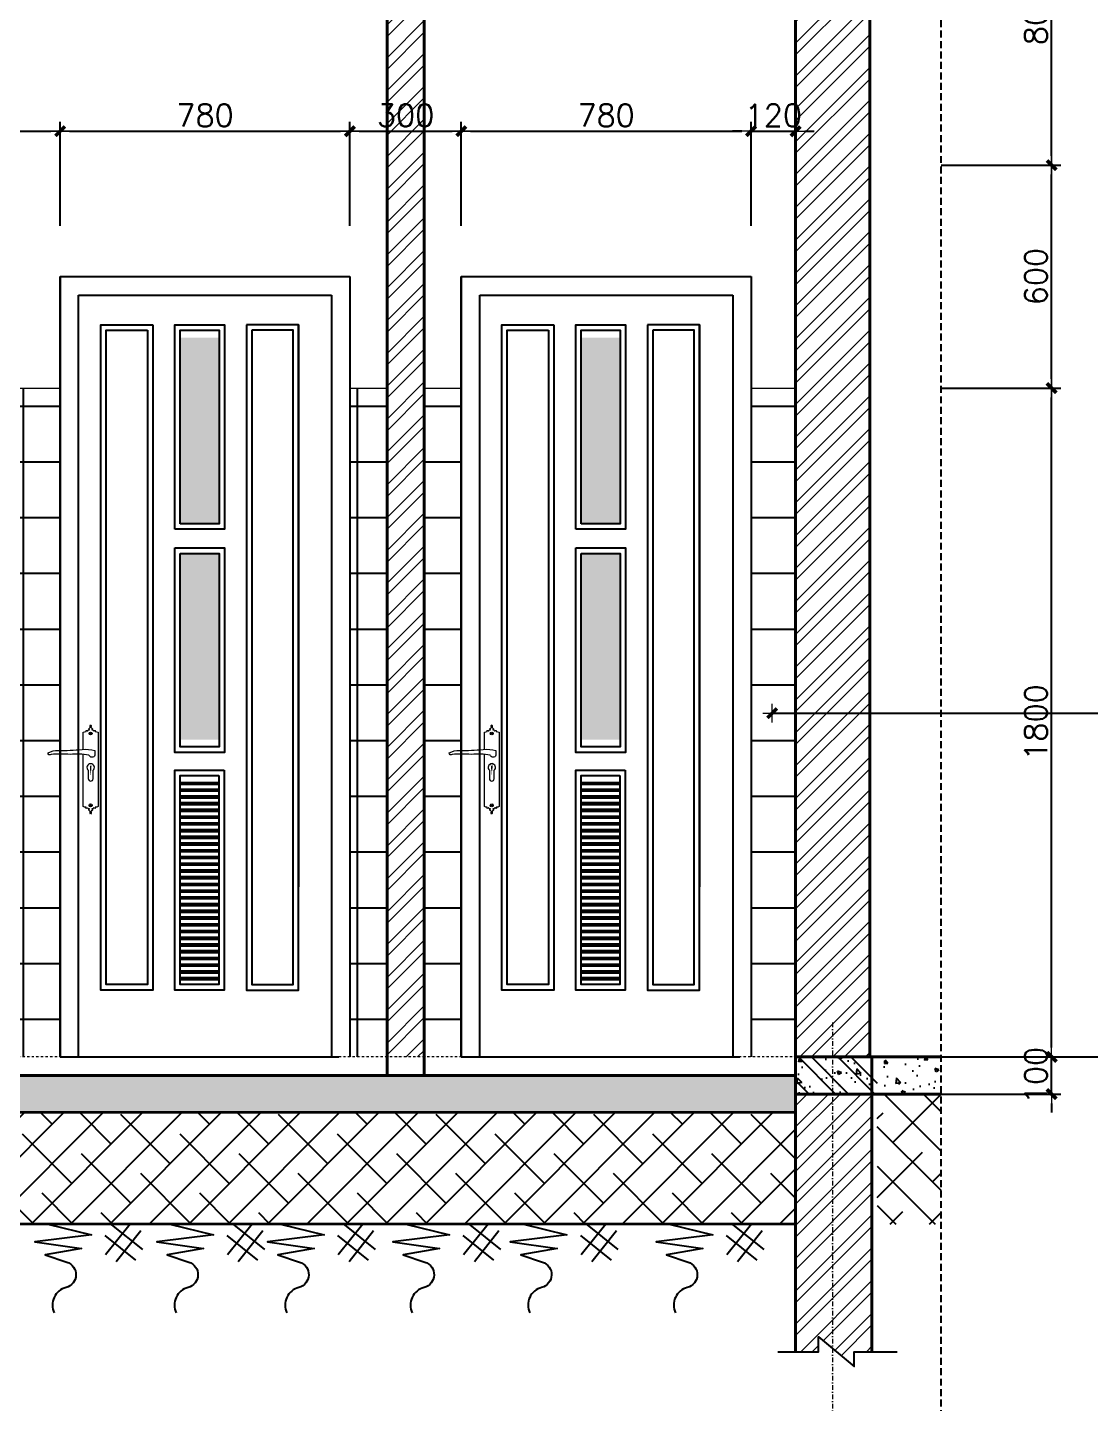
# Model space of a CAD drawing. Header units: millimetres. Extents: x 615730 to 2792744, y 139412 to 597571.
# Drawn here: x 871845 to 883293, y 226148 to 240961 of the extents above; entities that cross this region are included whole.
import ezdxf

# ---------------------------------------------------------------- set-up
doc = ezdxf.new("R2010")
doc.units = ezdxf.units.MM
doc.header["$MEASUREMENT"] = 0
doc.header["$PDMODE"] = 34
doc.linetypes.add('DASHDOT', pattern=[1, 0.5, -0.25, 0, -0.25])
doc.linetypes.add('HIDDEN', pattern=[0.375, 0.25, -0.125])
doc.layers.get('0').update_dxf_attribs({"lineweight": 5})
for name, color, linetype in [('CUA', 132, 'Continuous'), ('CUADI', 40, 'Continuous'), ('DA', 135, 'Continuous'), ('DUT', 250, 'HIDDEN'), ('H', 252, 'Continuous'), ('HACH', 250, 'Continuous')]:
    doc.layers.add(name, color=color, linetype=linetype)
for name, color, linetype, lineweight in [('NETNGOAITUONG', 1, 'Continuous', 40), ('TIM TRUC', 149, 'DASHDOT', 9), ('TUONG', 6, 'Continuous', 35), ('VLIEU', 250, 'Continuous', 9)]:
    doc.layers.add(name, color=color, linetype=linetype, lineweight=lineweight)
doc.styles.add('romans', font='romans.shx', dxfattribs={"height": 240})
doc.dimstyles.new('1-50', dxfattribs={"dimtxt": 200, "dimasz": 100, "dimexe": 100, "dimexo": 0, "dimgap": 50, "dimtad": 1, "dimdec": 0, "dimlfac": 0.25, "dimzin": 0, "dimdsep": 46, "dimtxsty": 'romans', "dimblk": ']', "dimcen": 0, "dimdle": 100, "dimclrd": 148, "dimclre": 148, "dimclrt": 2, "dimadec": 0, "dimazin": 0, "dimtfac": 1.111111, "dimtdec": 0, "dimtix": 1, "dimtmove": 2, "dimatfit": 3, "dimldrblk": ']', "dimfxl": 200, "dimtolj": 1, "dimtzin": 0, "dimarcsym": 0})
doc.dimstyles.new('100', dxfattribs={"dimtxt": 200, "dimasz": 100, "dimexe": 100, "dimexo": 0, "dimgap": 50, "dimtad": 1, "dimdec": 0, "dimdsep": 46, "dimtxsty": 'romans', "dimblk": ']', "dimcen": 50, "dimdle": 100, "dimclrd": 148, "dimclre": 148, "dimclrt": 2, "dimadec": 0, "dimazin": 0, "dimtfac": 0.4, "dimtdec": 0, "dimtix": 1, "dimtmove": 2, "dimatfit": 3, "dimldrblk": ']', "dimfxl": 150, "dimtvp": 0.004, "dimtolj": 1, "dimarcsym": 0})
pattern_1 = [(45, (0, -33105.82), (-176.776695, 176.776695), []), (45, (0, -32980.82), (-176.776695, 176.776695), [])]

# ---------------------------------------------------------------- blocks, each defined once
blk = doc.blocks.new('sgt')
at = {"layer": 'HACH'}
for p, q in [((102718.9, -904500.3), (102646.3, -904590.9)), ((102664.5, -904502.5), (102755.2, -904575.1)), ((102644.1, -904534.2), (102734.8, -904606.8)), ((102750.7, -904520.7), (102678.1, -904611.3))]:
    blk.add_line(p, q, dxfattribs=at)
blk.add_lwpolyline([(102476.2, -904500.3), (102604.7, -904532.4), (102437.4, -904552.5), (102575.3, -904572.5), (102468.2, -904591.2), (102532.4, -904612.6, -0.748369), (102529.8, -904687.5, 0.474268), (102495, -904762.5, 0.626952)], format="xyb", dxfattribs=at)
blk = doc.blocks.new(']')
for p, q in [((1, 0), (-1, 0)), ((0, 1), (0, -1))]:
    blk.add_line(p, q)
at = {"color": 9, "const_width": 0.4}
blk.add_lwpolyline([(-0.51, -0.51), (0.51, 0.51)], dxfattribs=at)
blk = doc.blocks.new('*D1625')
at = {"layer": 'DEFPOINTS', "color": 0, "ltscale": 10, "transparency": 16777216}
for p in [(881684, 229879), (882875, 229879), (881684, 229479)]:
    blk.add_point(p, dxfattribs=at)
at = {"layer": 'VLIEU', "color": 148, "lineweight": -2, "ltscale": 10, "transparency": 16777216}
for p, q in [((882875, 229979), (882875, 230079)), ((881684, 229879), (882975, 229879)), ((882875, 229479), (882875, 229879)), ((881684, 229479), (882975, 229479)), ((882875, 229379), (882875, 229279))]:
    blk.add_line(p, q, dxfattribs=at)
at = {"layer": 'VLIEU', "color": 148, "lineweight": -2, "ltscale": 10, "transparency": 16777216, "xscale": 100, "yscale": 100, "zscale": 100}
for p, rotation in [((882875, 229879), 270), ((882875, 229479), 90)]:
    blk.add_blockref(']', p, dxfattribs=dict(at, rotation=rotation))
at = {"layer": 'VLIEU', "color": 2, "ltscale": 10, "transparency": 16777216, "insert": (882705, 229679), "char_height": 240, "attachment_point": 5, "rotation": 90, "style": 'romans'}
blk.add_mtext('\\A1;100', dxfattribs=at)
blk = doc.blocks.new('*D1626')
at = {"layer": 'DEFPOINTS', "color": 0, "ltscale": 10, "transparency": 16777216}
for p in [(881684, 237079), (882875, 237079), (881684, 229879)]:
    blk.add_point(p, dxfattribs=at)
at = {"layer": 'VLIEU', "color": 148, "lineweight": -2, "ltscale": 10, "transparency": 16777216}
for p, q in [((881684, 237079), (882975, 237079)), ((882875, 229979), (882875, 236979)), ((881684, 229879), (882975, 229879))]:
    blk.add_line(p, q, dxfattribs=at)
at = {"layer": 'VLIEU', "color": 148, "lineweight": -2, "ltscale": 10, "transparency": 16777216, "xscale": 100, "yscale": 100, "zscale": 100}
for p, rotation in [((882875, 237079), 90), ((882875, 229879), 270)]:
    blk.add_blockref(']', p, dxfattribs=dict(at, rotation=rotation))
at = {"layer": 'VLIEU', "color": 2, "ltscale": 10, "transparency": 16777216, "insert": (882705, 233479), "char_height": 240, "attachment_point": 5, "rotation": 90, "style": 'romans'}
blk.add_mtext('\\A1;1800', dxfattribs=at)
blk = doc.blocks.new('*D1627')
at = {"layer": 'DEFPOINTS', "color": 0, "ltscale": 10, "transparency": 16777216}
for p in [(881684, 239479), (882875, 239479), (881684, 237079)]:
    blk.add_point(p, dxfattribs=at)
at = {"layer": 'VLIEU', "color": 148, "lineweight": -2, "ltscale": 10, "transparency": 16777216}
for p, q in [((881684, 239479), (882975, 239479)), ((882875, 237179), (882875, 239379)), ((881684, 237079), (882975, 237079))]:
    blk.add_line(p, q, dxfattribs=at)
at = {"layer": 'VLIEU', "color": 148, "lineweight": -2, "ltscale": 10, "transparency": 16777216, "xscale": 100, "yscale": 100, "zscale": 100}
for p, rotation in [((882875, 239479), 90), ((882875, 237079), 270)]:
    blk.add_blockref(']', p, dxfattribs=dict(at, rotation=rotation))
at = {"layer": 'VLIEU', "color": 2, "ltscale": 10, "transparency": 16777216, "insert": (882705, 238279), "char_height": 240, "attachment_point": 5, "rotation": 90, "style": 'romans'}
blk.add_mtext('\\A1;600', dxfattribs=at)
blk = doc.blocks.new('*D1628')
at = {"layer": 'DEFPOINTS', "color": 0, "ltscale": 10, "transparency": 16777216}
for p in [(881684, 242679), (882875, 242679), (881684, 239479)]:
    blk.add_point(p, dxfattribs=at)
at = {"layer": 'VLIEU', "color": 148, "lineweight": -2, "ltscale": 10, "transparency": 16777216}
for p, q in [((881684, 242679), (882975, 242679)), ((882875, 239579), (882875, 242579)), ((881684, 239479), (882975, 239479))]:
    blk.add_line(p, q, dxfattribs=at)
at = {"layer": 'VLIEU', "color": 148, "lineweight": -2, "ltscale": 10, "transparency": 16777216, "xscale": 100, "yscale": 100, "zscale": 100}
for p, rotation in [((882875, 242679), 90), ((882875, 239479), 270)]:
    blk.add_blockref(']', p, dxfattribs=dict(at, rotation=rotation))
at = {"layer": 'VLIEU', "color": 2, "ltscale": 10, "transparency": 16777216, "insert": (882705, 241079), "char_height": 240, "attachment_point": 5, "rotation": 90, "style": 'romans'}
blk.add_mtext('\\A1;800', dxfattribs=at)
blk = doc.blocks.new('*D1630')
at = {"layer": 'DEFPOINTS', "color": 0, "ltscale": 10, "transparency": 16777216}
for p in [(881684, 245879), (883844, 245879), (881684, 229879)]:
    blk.add_point(p, dxfattribs=at)
at = {"layer": 'VLIEU', "color": 148, "lineweight": -2, "ltscale": 10, "transparency": 16777216}
for p, q in [((881684, 245879), (883944, 245879)), ((883844, 229979), (883844, 245779)), ((881684, 229879), (883944, 229879))]:
    blk.add_line(p, q, dxfattribs=at)
at = {"layer": 'VLIEU', "color": 148, "lineweight": -2, "ltscale": 10, "transparency": 16777216, "xscale": 100, "yscale": 100, "zscale": 100}
for p, rotation in [((883844, 245879), 90), ((883844, 229879), 270)]:
    blk.add_blockref(']', p, dxfattribs=dict(at, rotation=rotation))
at = {"layer": 'VLIEU', "color": 2, "ltscale": 10, "transparency": 16777216, "insert": (883674, 237879), "char_height": 240, "attachment_point": 5, "rotation": 90, "style": 'romans'}
blk.add_mtext('\\A1;4000', dxfattribs=at)
blk = doc.blocks.new('KH')
for p, q in [((-8, 103), (-2, 103)), ((-4.9, 100), (-4.9, 105.9)), ((-8, -90.3), (-2, -90.3)), ((-4.9, -87.2), (-4.9, -93.2))]:
    blk.add_line(p, q)
for points, format in [([(-24.9, 60.5), (-24.9, 106.4, -0.071609), (-17.2, 108.3, 0.479125), (-18, 110.4, -0.235926), (-14.6, 111, 0.959415), (-12.5, 110.7, -0.383133), (-10.2, 112.7), (-8.1, 112.7), (-8.1, 113.4), (-9.3, 113.4, -0.653045), (-7.7, 117.5, 0.420902), (-6.1, 121.7, -0.384053), (-4.9, 126.4, -0.384053), (-3.8, 121.7, 0.420902), (-2.1, 117.5, -0.653045), (-0.5, 113.4), (-1.8, 113.4), (-1.8, 112.7), (0.3, 112.7, -0.383133), (2.6, 110.7, 0.959415), (4.8, 111, -0.235926), (8.1, 110.4, 0.479125), (7.4, 108.3, -0.071609), (15.1, 106.4), (15.1, -93.6, -0.071609), (7.4, -95.6, 0.479125), (8.1, -97.7, -0.235926), (4.8, -98.3, 0.959415), (2.6, -97.9, -0.383133), (0.3, -99.9), (-1.8, -99.9), (-1.8, -100.7), (-0.5, -100.7, -0.653045), (-2.1, -104.8, 0.420902), (-3.8, -109, -0.384053), (-4.9, -113.6, -0.384053), (-6.1, -109, 0.420902), (-7.7, -104.8, -0.653045), (-9.3, -100.7), (-8.1, -100.7), (-8.1, -99.9), (-10.2, -99.9, -0.383133), (-12.5, -97.9, 0.959415), (-14.6, -98.3, -0.235926), (-18, -97.7, 0.479125), (-17.2, -95.6, -0.071609), (-24.9, -93.6), (-24.9, 46.9)], "xyb"), ([(-4.8, 16.2, 6, 6, 0), (-4.8, 11.5, 4, 3, 0), (-4.8, 3.2, 1.8, 0.8, 0), (-4.8, -4.9, 1, 1.2, 0), (-4.8, -7.9, 1.2, 1.2, 0)], "xyseb")]:
    blk.add_lwpolyline(points, format=format)
blk.add_lwpolyline([(-9.5, 45, 0.067822), (-59.8, 46.7, 0.044011), (-111.6, 46.7, -0.789754), (-119.2, 50.9, -0.143435), (-92.2, 57.5, 0.029716), (-27.7, 60.3, -0.075751), (6.4, 57.7), (6.4, 44.8, -0.717442)], format="xyb", close=True)
for points in [[(-11.2, 4.2), (-11.2, -18.5)], [(1.6, -18.5), (1.6, 4.2)]]:
    blk.add_lwpolyline(points)
for centre in [(-4.9, 103), (-4.9, -90.3)]:
    blk.add_circle(centre, 3.92)
for centre, radius, start, end in [((-4.8, 11.8), 9.94, 309.9002, 230.0998), ((-4.8, -18.5), 6.38, 180, 0)]:
    blk.add_arc(centre, radius, start, end)
blk = doc.blocks.new('*D1686')
at = {"layer": 'DEFPOINTS', "color": 0, "ltscale": 10, "transparency": 16777216}
for p in [(872197, 239845), (867717, 238825), (872197, 238825)]:
    blk.add_point(p, dxfattribs=at)
at = {"layer": 'VLIEU', "color": 148, "lineweight": -2, "ltscale": 10, "transparency": 16777216}
for p, q in [((867717, 238825), (867717, 239945)), ((867817, 239845), (872097, 239845)), ((872197, 238825), (872197, 239945))]:
    blk.add_line(p, q, dxfattribs=at)
at = {"layer": 'VLIEU', "color": 148, "lineweight": -2, "ltscale": 10, "transparency": 16777216, "xscale": 100, "yscale": 100, "zscale": 100, "rotation": 180}
blk.add_blockref(']', (867717, 239845), dxfattribs=at)
at = {"layer": 'VLIEU', "color": 148, "lineweight": -2, "ltscale": 10, "transparency": 16777216, "xscale": 100, "yscale": 100, "zscale": 100}
blk.add_blockref(']', (872197, 239845), dxfattribs=at)
at = {"layer": 'VLIEU', "color": 2, "ltscale": 10, "transparency": 16777216, "insert": (869957, 240015), "char_height": 240, "attachment_point": 5, "style": 'romans'}
blk.add_mtext('\\A1;1120', dxfattribs=at)
blk = doc.blocks.new('*D1687')
at = {"layer": 'DEFPOINTS', "color": 0, "ltscale": 10, "transparency": 16777216}
for p in [(875317, 239845), (872197, 238825), (875317, 238825)]:
    blk.add_point(p, dxfattribs=at)
at = {"layer": 'VLIEU', "color": 148, "lineweight": -2, "ltscale": 10, "transparency": 16777216}
for p, q in [((872197, 238825), (872197, 239945)), ((872297, 239845), (875217, 239845)), ((875317, 238825), (875317, 239945))]:
    blk.add_line(p, q, dxfattribs=at)
at = {"layer": 'VLIEU', "color": 148, "lineweight": -2, "ltscale": 10, "transparency": 16777216, "xscale": 100, "yscale": 100, "zscale": 100, "rotation": 180}
blk.add_blockref(']', (872197, 239845), dxfattribs=at)
at = {"layer": 'VLIEU', "color": 148, "lineweight": -2, "ltscale": 10, "transparency": 16777216, "xscale": 100, "yscale": 100, "zscale": 100}
blk.add_blockref(']', (875317, 239845), dxfattribs=at)
at = {"layer": 'VLIEU', "color": 2, "ltscale": 10, "transparency": 16777216, "insert": (873757, 240015), "char_height": 240, "attachment_point": 5, "style": 'romans'}
blk.add_mtext('\\A1;780', dxfattribs=at)
blk = doc.blocks.new('*D1688')
at = {"layer": 'DEFPOINTS', "color": 0, "ltscale": 10, "transparency": 16777216}
for p in [(876517, 239845), (875317, 238825), (876517, 238825)]:
    blk.add_point(p, dxfattribs=at)
at = {"layer": 'VLIEU', "color": 148, "lineweight": -2, "ltscale": 10, "transparency": 16777216}
for p, q in [((875317, 238825), (875317, 239945)), ((875417, 239845), (876417, 239845)), ((876517, 238825), (876517, 239945))]:
    blk.add_line(p, q, dxfattribs=at)
at = {"layer": 'VLIEU', "color": 148, "lineweight": -2, "ltscale": 10, "transparency": 16777216, "xscale": 100, "yscale": 100, "zscale": 100, "rotation": 180}
blk.add_blockref(']', (875317, 239845), dxfattribs=at)
at = {"layer": 'VLIEU', "color": 148, "lineweight": -2, "ltscale": 10, "transparency": 16777216, "xscale": 100, "yscale": 100, "zscale": 100}
blk.add_blockref(']', (876517, 239845), dxfattribs=at)
at = {"layer": 'VLIEU', "color": 2, "ltscale": 10, "transparency": 16777216, "insert": (875917, 240015), "char_height": 240, "attachment_point": 5, "style": 'romans'}
blk.add_mtext('\\A1;300', dxfattribs=at)
blk = doc.blocks.new('*D1689')
at = {"layer": 'DEFPOINTS', "color": 0, "ltscale": 10, "transparency": 16777216}
for p in [(879637, 239845), (876517, 238825), (879637, 238825)]:
    blk.add_point(p, dxfattribs=at)
at = {"layer": 'VLIEU', "color": 148, "lineweight": -2, "ltscale": 10, "transparency": 16777216}
for p, q in [((876517, 238825), (876517, 239945)), ((876617, 239845), (879537, 239845)), ((879637, 238825), (879637, 239945))]:
    blk.add_line(p, q, dxfattribs=at)
at = {"layer": 'VLIEU', "color": 148, "lineweight": -2, "ltscale": 10, "transparency": 16777216, "xscale": 100, "yscale": 100, "zscale": 100, "rotation": 180}
blk.add_blockref(']', (876517, 239845), dxfattribs=at)
at = {"layer": 'VLIEU', "color": 148, "lineweight": -2, "ltscale": 10, "transparency": 16777216, "xscale": 100, "yscale": 100, "zscale": 100}
blk.add_blockref(']', (879637, 239845), dxfattribs=at)
at = {"layer": 'VLIEU', "color": 2, "ltscale": 10, "transparency": 16777216, "insert": (878077, 240015), "char_height": 240, "attachment_point": 5, "style": 'romans'}
blk.add_mtext('\\A1;780', dxfattribs=at)
blk = doc.blocks.new('*D1690')
at = {"layer": 'DEFPOINTS', "color": 0, "ltscale": 10, "transparency": 16777216}
for p in [(880117, 239845), (879637, 238825), (880117, 238825)]:
    blk.add_point(p, dxfattribs=at)
at = {"layer": 'VLIEU', "color": 148, "lineweight": -2, "ltscale": 10, "transparency": 16777216}
for p, q in [((879537, 239845), (879437, 239845)), ((879637, 238825), (879637, 239945)), ((879637, 239845), (880117, 239845)), ((880117, 238825), (880117, 239945)), ((880217, 239845), (880317, 239845))]:
    blk.add_line(p, q, dxfattribs=at)
at = {"layer": 'VLIEU', "color": 148, "lineweight": -2, "ltscale": 10, "transparency": 16777216, "xscale": 100, "yscale": 100, "zscale": 100}
blk.add_blockref(']', (879637, 239845), dxfattribs=at)
at = {"layer": 'VLIEU', "color": 148, "lineweight": -2, "ltscale": 10, "transparency": 16777216, "xscale": 100, "yscale": 100, "zscale": 100, "rotation": 180}
blk.add_blockref(']', (880117, 239845), dxfattribs=at)
at = {"layer": 'VLIEU', "color": 2, "ltscale": 10, "transparency": 16777216, "insert": (879877, 240015), "char_height": 240, "attachment_point": 5, "style": 'romans'}
blk.add_mtext('\\A1;120', dxfattribs=at)

msp = doc.modelspace()

# ---------------------------------------------------------------- hatches: boundary and pattern name
at = {"layer": 'H'}
h = msp.add_hatch(color=5, dxfattribs=at)
h.set_gradient(color1=(0, 0, 255), one_color=1, tint=1, name='CURVED')
h.paths.add_polyline_path([(873907.9, 237622.2), (873489.3, 237622.2), (873489.3, 235619.4), (873907.9, 235619.4)])
h.paths.add_polyline_path([(873907.9, 235299.4), (873489.3, 235299.4), (873489.3, 233295.8), (873907.9, 233295.8)])
h = msp.add_hatch(color=5, dxfattribs=at)
h.set_gradient(color1=(0, 0, 255), one_color=1, tint=1, name='CURVED')
h.paths.add_polyline_path([(878227.9, 237622.2), (877809.3, 237622.2), (877809.3, 235619.4), (878227.9, 235619.4)])
h.paths.add_polyline_path([(878227.9, 235299.4), (877809.3, 235299.4), (877809.3, 233295.8), (878227.9, 233295.8)])
at = {"layer": 'HACH'}
h = msp.add_hatch(dxfattribs=at)
h.set_pattern_fill('NET', color=256, scale=4800, style=0)
h.set_pattern_definition([(0, (0, -1315.2), (1e-13, 600), []), (90, (0, -1315.2), (-600, 2e-13), [])])
h.paths.add_polyline_path([(867716.8, 229879.4), (872196.9, 229879.4), (872196.9, 233139.4, 0.0209601), (872098.3, 233134.8, -1.9188295), (872091.8, 233163.7, -0.1087546), (872175.6, 233178, 0.0024455), (872196.9, 233177.8), (872196.9, 237079.3), (867716.8, 237079.3)])
h.paths.add_polyline_path([(875316.9, 229879.4), (875716.8, 229879.4), (875716.8, 237079.3), (875316.9, 237079.3)])
h.paths.add_polyline_path([(880116.8, 237079.4), (879636.9, 237079.4), (879636.9, 229879.4), (880116.8, 229879.4)])
h.paths.add_polyline_path([(876116.8, 229879.4), (876516.9, 229879.4), (876516.9, 233139.4, 0.0209601), (876418.3, 233134.8, -1.9188295), (876411.8, 233163.7, -0.1087546), (876495.6, 233178, 0.0024455), (876516.9, 233177.8), (876516.9, 237079.3), (876116.8, 237079.3)])
h = msp.add_hatch(dxfattribs=at)
h.set_pattern_fill('ANSI32', color=256, scale=800, style=0)
h.set_pattern_definition([(135, (748077.34, 1666702.02), (212.132034, 212.132034), []), (135, (747935.92, 1666702.02), (212.132034, 212.132034), [])])
h.paths.add_polyline_path([(880116.8, 229879.4), (880996.8, 229879.4), (880996.8, 229479.4), (880116.8, 229479.4)])
h = msp.add_hatch(dxfattribs=at)
h.set_pattern_fill('AR-CONC', color=256, scale=60, style=0)
h.set_pattern_definition([(130, (748077.34, 1666702.02), (-430.35611, -37.65128), [45, -495]), (185, (748077.34, 1666702.02), (83.2508, 451.31528), [36, -396]), (79.5486, (748041.5, 1666698.9), (-347.10563, 413.66373), [38.24411, -420.68527]), (133.8158, (748077.34, 1666822), (-640.34463, -99.3114), [67.5, -742.5]), (83.3644, (748024, 1666813.75), (-560.79762, 584.47072), [57.36617, -631.0278]), (188.8158, (748077.34, 1666822), (-560.79717, 584.47116), [54, -594]), (159, (748017.34, 1666792.02), (-358.14423, -241.571334), [45, -495]), (214, (748017.34, 1666792.02), (-145.9892, 435.09003), [36, -396]), (108.5486, (747987.5, 1666771.9), (-504.13358, 193.5183), [38.24411, -420.68527]), (142.5, (748077.34, 1666702.02), (-7.295913, 199.736312), [0, -391.2, 0, -402, 0, -397.5]), (172.5, (748077.34, 1666702.02), (-157.841722, 236.647027), [0, -229.2, 0, -382.2, 0, -151.5]), (212.5, (748211.14, 1666702.02), (-320.293462, -13.532923), [0, -150, 0, -468, 0, -621]), (222.5, (748271.14, 1666702.02), (-349.9117, 60.06299), [0, -195, 0, -310.8, 0, -441])])
h.paths.add_polyline_path([(880116.8, 229879.4), (880996.8, 229879.4), (880996.8, 229479.4), (880116.8, 229479.4)])
h = msp.add_hatch(dxfattribs=at)
h.set_pattern_fill('AR-CONC', color=256, scale=60, style=0)
h.set_pattern_definition([(130, (693640.7, 2897579.47), (-430.35611, -37.65128), [45, -495]), (185, (693640.7, 2897579.47), (83.2508, 451.31528), [36, -396]), (79.5486, (693604.83, 2897576.34), (-347.10563, 413.663725), [38.244114, -420.68527]), (133.8158, (693640.7, 2897699.5), (-640.34463, -99.31141), [67.5, -742.5]), (83.3644, (693587.3, 2897691.2), (-560.79762, 584.47072), [57.36617, -631.0278]), (188.8158, (693640.7, 2897699.5), (-560.79717, 584.47116), [54, -594]), (159, (693580.7, 2897669.47), (-358.14423, -241.571334), [45, -495]), (214, (693580.7, 2897669.47), (-145.9892, 435.09003), [36, -396]), (108.5486, (693550.84, 2897649.34), (-504.13358, 193.5183), [38.244114, -420.68527]), (142.5, (693640.69, 2897579.47), (-7.295913, 199.736312), [0, -391.2, 0, -402, 0, -397.5]), (172.5, (693640.7, 2897579.47), (-157.841722, 236.647027), [0, -229.2, 0, -382.2, 0, -151.5]), (212.5, (693774.49, 2897579.47), (-320.293462, -13.532923), [0, -150, 0, -468, 0, -621]), (222.5, (693834.5, 2897579.47), (-349.911702, 60.06299), [0, -195, 0, -310.8, 0, -441])])
h.paths.add_polyline_path([(881684.2, 229879.4), (881684.2, 229479.4), (880996.8, 229479.4), (880996.8, 229879.4)])
h = msp.add_hatch(dxfattribs=at)
h.set_pattern_fill('AR-CONC', color=256, scale=60, style=0)
h.set_pattern_definition([(50, (-55756.6, -9707.65), (430.35611, -37.65128), [45, -495]), (355, (-55756.6, -9707.65), (-83.2508, 451.31528), [36, -396]), (100.4514, (-55720.74, -9710.8), (347.10563, 413.66373), [38.24411, -420.68527]), (46.1842, (-55756.6, -9587.65), (640.34463, -99.3114), [67.5, -742.5]), (96.6356, (-55703.24, -9595.9), (560.79762, 584.47072), [57.36617, -631.0278]), (351.1842, (-55756.6, -9587.65), (560.79717, 584.47116), [54, -594]), (21, (-55696.6, -9617.65), (358.14423, -241.57133), [45, -495]), (326, (-55696.6, -9617.65), (145.9892, 435.09003), [36, -396]), (71.4514, (-55666.76, -9637.8), (504.13358, 193.5183), [38.24411, -420.68527]), (37.5, (-55756.6, -9707.65), (7.295913, 199.736312), [0, -391.2, 0, -402, 0, -397.5]), (7.5, (-55756.6, -9707.65), (157.841722, 236.647027), [0, -229.2, 0, -382.2, 0, -151.5]), (327.5, (-55890.4, -9707.65), (320.293462, -13.532923), [0, -150, 0, -468, 0, -621]), (317.5, (-55950.4, -9707.65), (349.9117, 60.06299), [0, -195, 0, -310.8, 0, -441])])
h.paths.add_polyline_path([(880116.8, 229279.4), (880116.8, 229679.4), (867716.8, 229679.4), (867716.8, 229279.4)])
h = msp.add_hatch(dxfattribs=at)
h.set_pattern_fill('ANSI38', color=256, scale=2400, style=0)
h.set_pattern_definition([(135, (693640.7, 2897579.47), (212.132034, 212.132034), []), (45, (693640.7, 2897579.47), (636.396103, 212.132034), [750, -450])])
h.paths.add_polyline_path([(881684.2, 229479.4), (881684.2, 228079.4), (880996.8, 228079.4), (880996.8, 229479.4)])
h = msp.add_hatch(dxfattribs=at)
h.set_pattern_fill('ANSI38', color=256, scale=2400, style=0)
h.set_pattern_definition([(45, (-55756.6, -9707.65), (-212.13203, 212.13203), []), (135, (-55756.6, -9707.65), (-636.3961, 212.13203), [750, -450])])
h.paths.add_polyline_path([(867716.8, 229279.4), (867716.8, 228079.4), (880116.8, 228079.4), (880116.8, 229279.4)])
at = {"layer": 'VLIEU', "ltscale": 10}
h = msp.add_hatch(dxfattribs=at)
h.set_pattern_fill('STEEL', color=256, scale=2000, style=0)
h.set_pattern_definition(pattern_1)
h.paths.add_polyline_path([(867716.8, 229879.4), (866915.1, 229879.4), (866915.1, 245079.4), (867716.8, 245079.4)])
h.paths.add_polyline_path([(880916.9, 229879.4), (880116.8, 229879.4), (880116.8, 245079.4), (880916.9, 245079.4)])
h = msp.add_hatch(dxfattribs=at)
h.set_pattern_fill('STEEL', color=256, scale=2000, style=0)
h.set_pattern_definition(pattern_1)
h.paths.add_polyline_path([(876116.8, 245079.4), (875716.8, 245079.4), (875716.8, 229879.4), (876116.8, 229879.4)])
h = msp.add_hatch(dxfattribs=at)
h.set_pattern_fill('STEEL', color=256, scale=2000, style=0)
h.set_pattern_definition(pattern_1)
h.paths.add_polyline_path([(880116.8, 226705), (880364.8, 226705), (880364.8, 226865), (880748.8, 226545), (880748.8, 226705), (880938.7, 226705), (880938.7, 229479.4), (880116.8, 229479.4)])

# ---------------------------------------------------------------- linework, layer by layer
at = {"layer": 'CUA'}
msp.add_lwpolyline([(879926, 226705), (880364.8, 226705), (880364.8, 226865), (880748.8, 226545), (880748.8, 226705), (881211.1, 226705)], dxfattribs=at)
at = {"layer": 'CUADI'}
for p, q in [((872196.9, 238279.4), (875196.9, 238279.4)), ((872196.9, 238279.4), (875196.9, 238279.4)), ((876516.9, 238279.4), (879516.9, 238279.4)), ((876516.9, 238279.4), (879516.9, 238279.4)), ((873905, 232830.9), (873489.3, 232830.9)), ((873905, 232810.9), (873489.3, 232810.9)), ((873905, 232758.4), (873489.3, 232758.4)), ((873905, 232738.4), (873489.3, 232738.4)), ((878225, 232830.9), (877809.3, 232830.9)), ((878225, 232810.9), (877809.3, 232810.9)), ((878225, 232758.4), (877809.3, 232758.4)), ((878225, 232738.4), (877809.3, 232738.4)), ((873905, 232685.9), (873489.3, 232685.9)), ((873905, 232665.9), (873489.3, 232665.9)), ((873905, 232613.5), (873489.3, 232613.5)), ((873905, 232593.5), (873489.3, 232593.5)), ((878225, 232685.9), (877809.3, 232685.9)), ((878225, 232665.9), (877809.3, 232665.9)), ((878225, 232613.5), (877809.3, 232613.5)), ((878225, 232593.5), (877809.3, 232593.5)), ((873905, 232541), (873489.3, 232541)), ((873905, 232521), (873489.3, 232521)), ((873905, 232468.5), (873489.3, 232468.5)), ((873905, 232448.5), (873489.3, 232448.5)), ((878225, 232541), (877809.3, 232541)), ((878225, 232521), (877809.3, 232521)), ((878225, 232468.5), (877809.3, 232468.5)), ((878225, 232448.5), (877809.3, 232448.5)), ((873905, 232396.1), (873489.3, 232396.1)), ((873905, 232376.1), (873489.3, 232376.1)), ((873905, 232323.6), (873489.3, 232323.6)), ((873905, 232303.6), (873489.3, 232303.6)), ((878225, 232396.1), (877809.3, 232396.1)), ((878225, 232376.1), (877809.3, 232376.1)), ((878225, 232323.6), (877809.3, 232323.6)), ((878225, 232303.6), (877809.3, 232303.6)), ((873905, 232251.2), (873489.3, 232251.2)), ((873905, 232231.2), (873489.3, 232231.2)), ((873905, 232178.7), (873489.3, 232178.7)), ((873905, 232158.7), (873489.3, 232158.7)), ((878225, 232251.2), (877809.3, 232251.2)), ((878225, 232231.2), (877809.3, 232231.2)), ((878225, 232178.7), (877809.3, 232178.7)), ((878225, 232158.7), (877809.3, 232158.7)), ((873905, 232106.2), (873489.3, 232106.2)), ((873905, 232086.2), (873489.3, 232086.2)), ((873905, 232033.8), (873489.3, 232033.8)), ((873905, 232013.8), (873489.3, 232013.8)), ((878225, 232106.2), (877809.3, 232106.2)), ((878225, 232086.2), (877809.3, 232086.2)), ((878225, 232033.8), (877809.3, 232033.8)), ((878225, 232013.8), (877809.3, 232013.8)), ((873905, 231961.3), (873489.3, 231961.3)), ((873905, 231941.3), (873489.3, 231941.3)), ((873905, 231888.8), (873489.3, 231888.8)), ((873905, 231868.8), (873489.3, 231868.8)), ((878225, 231961.3), (877809.3, 231961.3)), ((878225, 231941.3), (877809.3, 231941.3)), ((878225, 231888.8), (877809.3, 231888.8)), ((878225, 231868.8), (877809.3, 231868.8)), ((873905, 231816.4), (873489.3, 231816.4)), ((873905, 231796.4), (873489.3, 231796.4)), ((873905, 231743.9), (873489.3, 231743.9)), ((873905, 231723.9), (873489.3, 231723.9)), ((873905, 231671.5), (873489.3, 231671.5)), ((878225, 231816.4), (877809.3, 231816.4)), ((878225, 231796.4), (877809.3, 231796.4)), ((878225, 231743.9), (877809.3, 231743.9)), ((878225, 231723.9), (877809.3, 231723.9)), ((878225, 231671.5), (877809.3, 231671.5)), ((873905, 231651.5), (873489.3, 231651.5)), ((873905, 231599), (873489.3, 231599)), ((873905, 231579), (873489.3, 231579)), ((873905, 231526.5), (873489.3, 231526.5)), ((878225, 231651.5), (877809.3, 231651.5)), ((878225, 231599), (877809.3, 231599)), ((878225, 231579), (877809.3, 231579)), ((878225, 231526.5), (877809.3, 231526.5)), ((873905, 231506.5), (873489.3, 231506.5)), ((873905, 231454.1), (873489.3, 231454.1)), ((873905, 231434.1), (873489.3, 231434.1)), ((873905, 231381.6), (873489.3, 231381.6)), ((878225, 231506.5), (877809.3, 231506.5)), ((878225, 231454.1), (877809.3, 231454.1)), ((878225, 231434.1), (877809.3, 231434.1)), ((878225, 231381.6), (877809.3, 231381.6)), ((873905, 231361.6), (873489.3, 231361.6)), ((873905, 231309.1), (873489.3, 231309.1)), ((873905, 231289.1), (873489.3, 231289.1)), ((873905, 231236.7), (873489.3, 231236.7)), ((878225, 231361.6), (877809.3, 231361.6)), ((878225, 231309.1), (877809.3, 231309.1)), ((878225, 231289.1), (877809.3, 231289.1)), ((878225, 231236.7), (877809.3, 231236.7)), ((873905, 231216.7), (873489.3, 231216.7)), ((873905, 231164.2), (873489.3, 231164.2)), ((873905, 231144.2), (873489.3, 231144.2)), ((873905, 231091.7), (873489.3, 231091.7)), ((878225, 231216.7), (877809.3, 231216.7)), ((878225, 231164.2), (877809.3, 231164.2)), ((878225, 231144.2), (877809.3, 231144.2)), ((878225, 231091.7), (877809.3, 231091.7)), ((873905, 231071.7), (873489.3, 231071.7)), ((873905, 231019.3), (873489.3, 231019.3)), ((873905, 230999.3), (873489.3, 230999.3)), ((873905, 230946.8), (873489.3, 230946.8)), ((878225, 231071.7), (877809.3, 231071.7)), ((878225, 231019.3), (877809.3, 231019.3)), ((878225, 230999.3), (877809.3, 230999.3)), ((878225, 230946.8), (877809.3, 230946.8)), ((873905, 230926.8), (873489.3, 230926.8)), ((873905, 230874.4), (873489.3, 230874.4)), ((873905, 230854.4), (873489.3, 230854.4)), ((873905, 230801.9), (873489.3, 230801.9)), ((878225, 230926.8), (877809.3, 230926.8)), ((878225, 230874.4), (877809.3, 230874.4)), ((878225, 230854.4), (877809.3, 230854.4)), ((878225, 230801.9), (877809.3, 230801.9)), ((873905, 230781.9), (873489.3, 230781.9)), ((873905, 230729.4), (873489.3, 230729.4)), ((873905, 230709.4), (873489.3, 230709.4)), ((878225, 230781.9), (877809.3, 230781.9)), ((878225, 230729.4), (877809.3, 230729.4)), ((878225, 230709.4), (877809.3, 230709.4))]:
    msp.add_line(p, q, dxfattribs=at)
at = {"layer": 'DA'}
for p, q in [((872196.9, 238279.4), (872196.9, 229879.4)), ((872196.9, 229879.4), (872196.9, 238279.4)), ((872196.9, 238279.4), (872196.9, 229879.4)), ((872196.9, 238279.4), (875316.9, 238279.4)), ((875316.9, 238279.4), (875316.9, 229879.4)), ((876516.9, 238279.4), (876516.9, 229879.4)), ((876516.9, 229879.4), (876516.9, 238279.4)), ((876516.9, 238279.4), (876516.9, 229879.4)), ((876516.9, 238279.4), (879636.9, 238279.4)), ((879636.9, 238279.4), (879636.9, 229879.4)), ((872395.7, 238080.6), (875119.7, 238080.6)), ((872395.7, 229879.4), (872395.7, 238080.6)), ((875119.7, 238080.6), (875119.7, 229879.4)), ((876715.7, 238080.6), (879439.7, 238080.6)), ((876715.7, 229879.4), (876715.7, 238080.6)), ((879439.7, 238080.6), (879439.7, 229879.4)), ((872633.8, 231710.1), (872633.8, 237760.4)), ((874763.1, 237760.4), (874763.1, 231710.1)), ((876953.8, 231710.1), (876953.8, 237760.4)), ((879083.1, 237760.4), (879083.1, 231710.1))]:
    msp.add_line(p, q, dxfattribs=at)
for points in [[(873194.5, 237760.4), (873194.5, 230598.8), (872633.8, 230598.8), (872633.8, 237760.4)], [(874202.7, 237760.4), (874202.7, 230598.8), (874763.1, 230598.8), (874763.1, 237760.4)], [(877514.5, 237760.4), (877514.5, 230598.8), (876953.8, 230598.8), (876953.8, 237760.4)], [(878522.7, 237760.4), (878522.7, 230598.8), (879083.1, 230598.8), (879083.1, 237760.4)], [(873136.3, 237702.2), (873136.3, 230657), (872692.1, 230657), (872692.1, 237702.2)], [(874260.9, 237702.2), (874260.9, 230657), (874704.9, 230657), (874704.9, 237702.2)], [(877456.3, 237702.2), (877456.3, 230657), (877012, 230657), (877012, 237702.2)], [(878580.9, 237702.2), (878580.9, 230657), (879024.9, 230657), (879024.9, 237702.2)], [(873963.2, 232965.7), (873963.2, 230598.8), (873431.1, 230598.8), (873431.1, 232965.7)], [(873905, 232907.5), (873905, 230657), (873489.3, 230657), (873489.3, 232907.5)], [(878283.2, 232965.7), (878283.2, 230598.8), (877751.1, 230598.8), (877751.1, 232965.7)], [(878225, 232907.5), (878225, 230657), (877809.3, 230657), (877809.3, 232907.5)]]:
    msp.add_lwpolyline(points, close=True, dxfattribs=at)
for points in [[(873431.1, 235559.4), (873431.1, 237760.4), (873966.1, 237760.4), (873966.1, 235559.4), (873431.1, 235559.4)], [(877751.1, 235559.4), (877751.1, 237760.4), (878286.1, 237760.4), (878286.1, 235559.4), (877751.1, 235559.4)], [(873489.3, 235619.4), (873489.3, 237702.2), (873907.9, 237702.2), (873907.9, 235619.4), (873489.3, 235619.4)], [(877809.3, 235619.4), (877809.3, 237702.2), (878227.9, 237702.2), (878227.9, 235619.4), (877809.3, 235619.4)], [(873431.1, 235359.4), (873966.1, 235359.4), (873966.1, 233157.6), (873431.1, 233157.6), (873431.1, 235359.4)], [(873489.3, 235299.4), (873907.9, 235299.4), (873907.9, 233215.8), (873489.3, 233215.8), (873489.3, 235299.4)], [(877751.1, 235359.4), (878286.1, 235359.4), (878286.1, 233157.6), (877751.1, 233157.6), (877751.1, 235359.4)], [(877809.3, 235299.4), (878227.9, 235299.4), (878227.9, 233215.8), (877809.3, 233215.8), (877809.3, 235299.4)]]:
    msp.add_lwpolyline(points, dxfattribs=at)
at = {"layer": 'DUT', "color": 2, "ltscale": 300}
msp.add_lwpolyline([(866149.4, 225664.9), (881684.2, 225664.9), (881684.2, 246279.4), (866149.4, 246279.4)], close=True, dxfattribs=at)
at = {"layer": 'H'}
for p, q in [((872196.9, 229879.4), (875196.9, 229879.4)), ((876516.9, 229879.4), (879516.9, 229879.4))]:
    msp.add_line(p, q, dxfattribs=at)
at = {"layer": 'NETNGOAITUONG'}
for p, q in [((880116.8, 229879.4), (881684.2, 229879.4)), ((880116.8, 226705), (880116.8, 229879.4)), ((880938.7, 226705), (880938.7, 229879.4)), ((880116.8, 229679.4), (867716.8, 229679.4)), ((880116.8, 229479.4), (881684.2, 229479.4))]:
    msp.add_line(p, q, dxfattribs=at)
for points in [[(876116.8, 229679.4), (875716.8, 229679.4), (875716.8, 245079.4), (876116.8, 245079.4)], [(880916.9, 229879.4), (880116.8, 229879.4), (880116.8, 245079.4), (880916.9, 245079.4)]]:
    msp.add_lwpolyline(points, close=True, dxfattribs=at)
at = {"layer": 'TIM TRUC', "ltscale": 100}
msp.add_line((880515.1, 230247.9), (880515.1, 223221), dxfattribs=at)
at = {"layer": 'TIM TRUC', "ltscale": 50}
msp.add_lwpolyline([(881684.2, 229879.4), (862737.7, 229879.4)], dxfattribs=at)
at = {"layer": 'TUONG'}
for p, q in [((880116.8, 229279.4), (867716.8, 229279.4)), ((880116.8, 228079.4), (867716.8, 228079.4))]:
    msp.add_line(p, q, dxfattribs=at)
at = {"layer": 'VLIEU', "ltscale": 10}
for points in [[(875316.9, 237079.3), (875716.8, 237079.3), (875716.8, 229679.5), (867716.8, 229679.4), (867716.8, 237079.3), (872196.9, 237079.3)], [(879636.9, 237079.4), (880116.8, 237079.4), (880116.8, 229679.5), (876116.8, 229679.4), (876116.8, 237079.3), (876516.9, 237079.3)]]:
    msp.add_lwpolyline(points, dxfattribs=at)
msp.add_lwpolyline([(880900.5, 229879.4), (880916.9, 229879.4), (880916.9, 229879.4), (880900.5, 229879.4)], close=True, dxfattribs=at)

# ---------------------------------------------------------------- block references
at = {"xscale": 4, "yscale": 4, "zscale": 4}
for p in [(872544.5, 232948.2), (876864.5, 232948.2)]:
    msp.add_blockref('KH', p, dxfattribs=at)
at = {"layer": 'HACH', "xscale": 3.648000000044703, "yscale": 3.648000000044703, "zscale": 3.648000000044703}
for p in [(498230.9, 3527696.4), (499545.3, 3527696.4), (500737.7, 3527696.4), (502087.6, 3527696.4), (503353.1, 3527696.4), (504922.3, 3527696.4)]:
    msp.add_blockref('sgt', p, dxfattribs=at)

# ---------------------------------------------------------------- dimensions: what is measured, and where the dimension line sits
at = {"layer": 'VLIEU', "ltscale": 10}
for base, p1, p2, picture, middle in [((883843.9, 245879.4), (881684.2, 229879.4), (881684.2, 245879.4), '*D1630', (883673.9, 237879.4)), ((882875.5, 242679.4), (881684.2, 239479.4), (881684.2, 242679.4), '*D1628', (882705.5, 241079.4)), ((882875.5, 239479.4), (881684.2, 237079.4), (881684.2, 239479.4), '*D1627', (882705.5, 238279.4)), ((882875.5, 237079.4), (881684.2, 229879.4), (881684.2, 237079.4), '*D1626', (882705.5, 233479.4)), ((882875.5, 229879.4), (881684.2, 229479.4), (881684.2, 229879.4), '*D1625', (882705.5, 229679.4))]:
    dim = msp.add_linear_dim(base=base, p1=p1, p2=p2, angle=90, dimstyle='1-50', dxfattribs=at)
    dim.commit()
    dim.dimension.update_dxf_attribs({"geometry": picture, "text_midpoint": middle})
for base, p1, p2, picture, middle in [((872196.9, 239844.7), (867716.8, 238824.6), (872196.9, 238824.6), '*D1686', (869956.8, 240014.7)), ((875316.9, 239844.7), (872196.9, 238824.6), (875316.9, 238824.6), '*D1687', (873756.9, 240014.7)), ((876516.9, 239844.7), (875316.9, 238824.6), (876516.9, 238824.6), '*D1688', (875916.9, 240014.7)), ((879636.9, 239844.7), (876516.9, 238824.6), (879636.9, 238824.6), '*D1689', (878076.9, 240014.7)), ((880116.8, 239844.7), (879636.9, 238824.6), (880116.8, 238824.6), '*D1690', (879876.8, 240014.7))]:
    dim = msp.add_linear_dim(base=base, p1=p1, p2=p2, dimstyle='1-50', dxfattribs=at)
    dim.commit()
    dim.dimension.update_dxf_attribs({"geometry": picture, "text_midpoint": middle})

# ---------------------------------------------------------------- leaders
at = {"layer": 'HACH'}
msp.add_leader([(879864.6, 233579.2), (884317.4, 233579.2), (884317.4, 240723.7)], dimstyle='100', override={"dimtad": 0}, dxfattribs=at)

doc.saveas('drawing.dxf')
